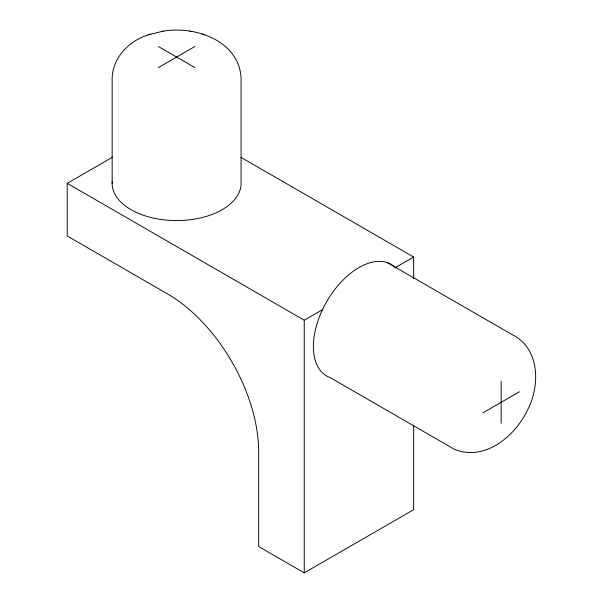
<?xml version="1.0" encoding="UTF-8"?>
<svg xmlns="http://www.w3.org/2000/svg" width="603" height="603" viewBox="0 0 603 603"><rect width="100%" height="100%" fill="white"/><g stroke="black" fill="none" stroke-linecap="round" stroke-linejoin="round"><path stroke-width="0.9" d="M158.385 67.566L194.844 46.514M413.643 425.16L413.643 509.693L304.244 572.85L258.664 546.537L258.664 451.79A128.929 74.433 60 0 0 167.498 293.895L67.219 235.992L67.219 183.357L112.595 157.164M67.219 183.357L304.244 320.208L322.884 309.445M395.003 267.807L413.643 257.044L413.643 278.646M482.928 412.844L519.394 391.792M150.78 34.167C130.64 39.316 112.753 56.539 112.15 78.179L112.15 183.448M161.77 31.522L163.179 31.183C195.048 25.582 239.112 40.733 241.079 78.006L241.079 183.274A64.461 37.22 0 0 1 175.247 220.57A64.461 37.22 0 0 1 112.218 181.691M148.074 34.823L163.179 31.183M202.239 34.092L204.922 34.74M189.817 31.145L191.196 31.484M158.385 46.514L194.844 67.566M240.966 157.353L413.643 257.044M387.518 262.704L511.502 334.281C540.16 347.841 540.537 386.161 527.067 410.877C514.525 436.836 484.315 461.589 454.353 449.295L330.369 377.712A64.461 37.22 -60 0 1 327.467 300.317A64.461 37.22 -60 0 1 395.734 267.898M501.161 381.262L501.161 423.366M304.244 320.208L304.244 572.85"/></g></svg>
